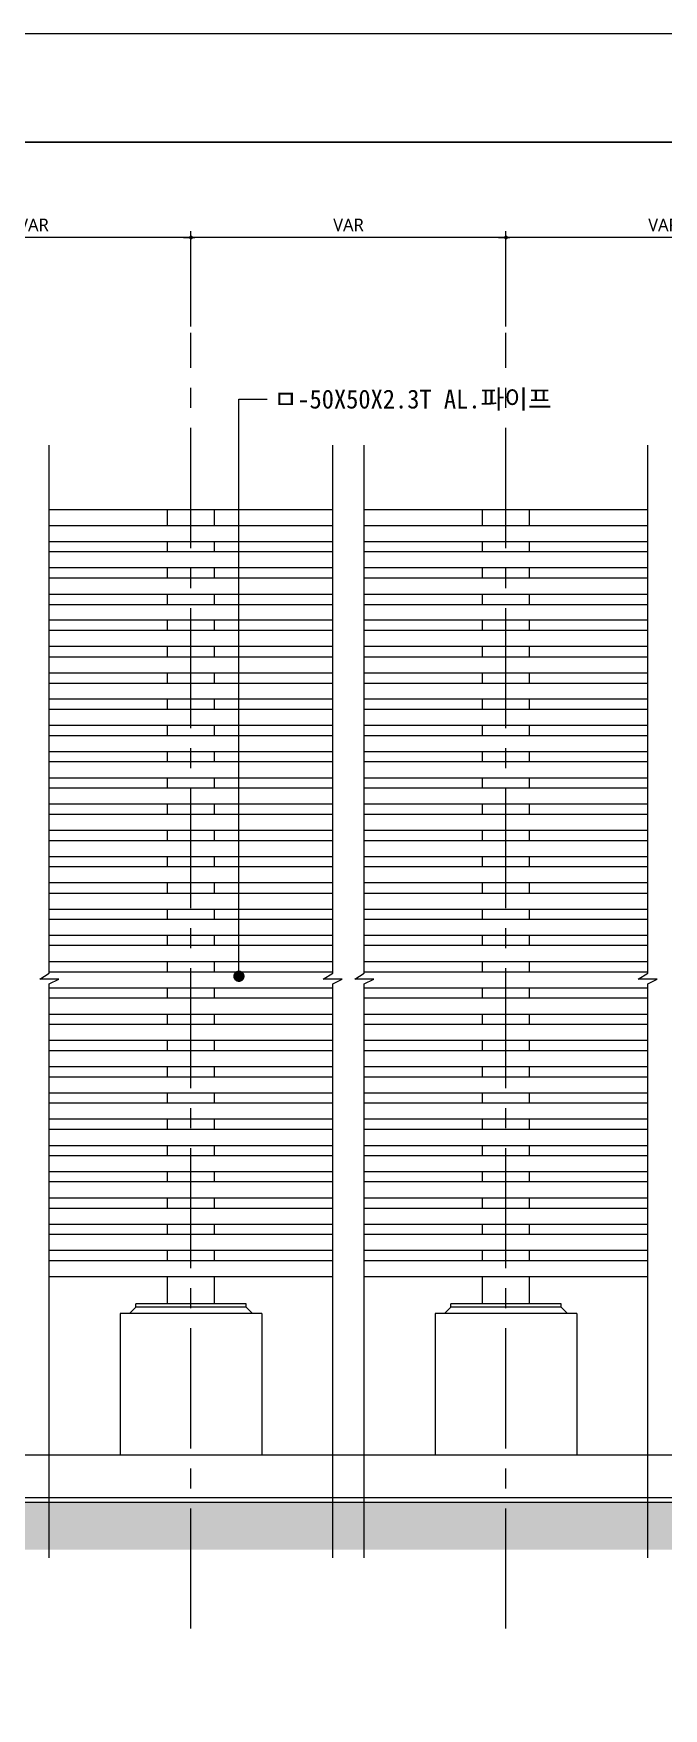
# Model space of a CAD drawing. Header units: inches. Extents: x 361167 to 440483, y 578 to 43803.
# Drawn here: x 429205 to 431205, y 5986 to 11302 of the extents above; entities that cross this region are included whole.
import ezdxf
from ezdxf.enums import TextEntityAlignment as Align

# ---------------------------------------------------------------- set-up
doc = ezdxf.new("R2010")
doc.units = ezdxf.units.IN
doc.header["$MEASUREMENT"] = 0
doc.linetypes.add('CENTER2', pattern=[28.575, 19.05, -3.175, 3.175, -3.175])
doc.linetypes.add('HID', pattern=[2, 1.1, -0.9])
doc.layers.get('0').update_dxf_attribs({"linetype": 'CONTINUOUS'})
for name, color, linetype in [('A-CEN', 1, 'CENTER2'), ('A-CON-HATCH', 253, 'CONTINUOUS'), ('AA-MARK', 7, 'CONTINUOUS'), ('CON', 2, 'CONTINUOUS'), ('dim', 7, 'CONTINUOUS'), ('T', 3, 'CONTINUOUS'), ('루버', 4, 'CONTINUOUS'), ('방수', 5, 'HID'), ('휀스 상세도_100611$0$0-elev', 4, 'CONTINUOUS')]:
    doc.layers.add(name, color=color, linetype=linetype)
doc.layers.add('A-DIMS', color=7, linetype='CONTINUOUS', lineweight=25)
doc.styles.add('HY울릉도L', font='H2GTRE.TTF')
doc.styles.get("Standard").update_dxf_attribs({"font": ''})
doc.styles.add('맑은고딕', font='malgun.ttf')
doc.styles.get('Standard').set_extended_font_data('DotumChe')
doc.dimstyles.new('CDIM', dxfattribs={"dimtxt": 2, "dimasz": 0.6, "dimexe": 1, "dimexo": 1, "dimgap": 1, "dimtad": 1, "dimdec": 0, "dimrnd": 0.5, "dimzin": 0, "dimdsep": 32, "dimlunit": 6, "dimtxsty": 'HY울릉도L', "dimblk1": '_CIDOT', "dimblk2": '_CIDOT', "dimsah": 1, "dimcen": 4.5, "dimclrd": 2, "dimclre": 2, "dimclrt": 7, "dimadec": 0, "dimazin": 0, "dimtfac": 1, "dimtdec": 0, "dimtix": 1, "dimtmove": 2, "dimatfit": 1, "dimldrblk": '_CIDOT', "dimfxl": 1, "dimtolj": 1, "dimtzin": 0, "dimlwd": -1, "dimarcsym": 0})
doc.dimstyles.new('두성금속-6', dxfattribs={"dimscale": 6, "dimtxt": 3, "dimasz": 1.5, "dimexe": 0, "dimexo": 3, "dimgap": 0.9, "dimtad": 1, "dimdec": 0, "dimrnd": 0.25, "dimzin": 0, "dimdsep": 46, "dimlunit": 6, "dimtxsty": 'Standard', "dimblk": 'DOT', "dimcen": 3, "dimdle": 2, "dimclrt": 4, "dimadec": 0, "dimazin": 0, "dimtfac": 1, "dimtdec": 0, "dimtix": 1, "dimtmove": 2, "dimatfit": 0, "dimldrblk": 'DOT', "dimfxl": 1, "dimtolj": 1, "dimtzin": 0, "dimarcsym": 0})

# ---------------------------------------------------------------- blocks, each defined once
blk = doc.blocks.new('_CIDOT')
at = {"color": 0, "linetype": 'ByBlock'}
blk.add_line((2, 0), (-1, 0), dxfattribs=at)
at = {"color": 0, "linetype": 'ByBlock', "const_width": 0.5}
blk.add_lwpolyline([(-0.25, 0, 1), (0.25, 0, 1)], format="xyb", close=True, dxfattribs=at)
blk = doc.blocks.new('*D87')
at = {"layer": 'A-DIMS', "lineweight": -2, "transparency": 16777216}
for p, q in [((428704.7, 10372.3, 0), (428704.7, 10674.5, 0)), ((429704.7, 10372.3, 0), (429704.7, 10674.5, 0))]:
    blk.add_line(p, q, dxfattribs=at)
at = {"layer": 'A-DIMS', "transparency": 16777216}
blk.add_line((429692.7, 10654.5, 0), (428716.7, 10654.5, 0), dxfattribs=at)
at = {"layer": 'A-DIMS', "transparency": 16777216, "xscale": 12, "yscale": 12, "zscale": 12, "rotation": 180}
blk.add_blockref('_CIDOT', (428704.7, 10654.5, 0), dxfattribs=at)
at = {"layer": 'A-DIMS', "transparency": 16777216, "xscale": 12, "yscale": 12, "zscale": 12}
blk.add_blockref('_CIDOT', (429704.7, 10654.5, 0), dxfattribs=at)
at = {"layer": 'A-DIMS', "color": 3, "transparency": 16777216, "insert": (429204.7, 10694.5, 0), "char_height": 40, "attachment_point": 5, "style": '맑은고딕'}
blk.add_mtext('\\A1;VAR', dxfattribs=at)
blk = doc.blocks.new('*D88')
at = {"layer": 'A-DIMS', "lineweight": -2, "transparency": 16777216}
for p, q in [((429704.7, 10372.3, 0), (429704.7, 10674.5, 0)), ((430704.7, 10372.3, 0), (430704.7, 10674.5, 0))]:
    blk.add_line(p, q, dxfattribs=at)
at = {"layer": 'A-DIMS', "transparency": 16777216}
blk.add_line((430692.7, 10654.5, 0), (429716.7, 10654.5, 0), dxfattribs=at)
at = {"layer": 'A-DIMS', "transparency": 16777216, "xscale": 12, "yscale": 12, "zscale": 12, "rotation": 180}
blk.add_blockref('_CIDOT', (429704.7, 10654.5, 0), dxfattribs=at)
at = {"layer": 'A-DIMS', "transparency": 16777216, "xscale": 12, "yscale": 12, "zscale": 12}
blk.add_blockref('_CIDOT', (430704.7, 10654.5, 0), dxfattribs=at)
at = {"layer": 'A-DIMS', "color": 3, "transparency": 16777216, "insert": (430204.7, 10694.5, 0), "char_height": 40, "attachment_point": 5, "style": '맑은고딕'}
blk.add_mtext('\\A1;VAR', dxfattribs=at)
blk = doc.blocks.new('*D89')
at = {"layer": 'A-DIMS', "lineweight": -2, "transparency": 16777216}
for p, q in [((430704.7, 10372.3, 0), (430704.7, 10674.5, 0)), ((431704.7, 10372.3, 0), (431704.7, 10674.5, 0))]:
    blk.add_line(p, q, dxfattribs=at)
at = {"layer": 'A-DIMS', "transparency": 16777216}
blk.add_line((431692.7, 10654.5, 0), (430716.7, 10654.5, 0), dxfattribs=at)
at = {"layer": 'A-DIMS', "transparency": 16777216, "xscale": 12, "yscale": 12, "zscale": 12, "rotation": 180}
blk.add_blockref('_CIDOT', (430704.7, 10654.5, 0), dxfattribs=at)
at = {"layer": 'A-DIMS', "transparency": 16777216, "xscale": 12, "yscale": 12, "zscale": 12}
blk.add_blockref('_CIDOT', (431704.7, 10654.5, 0), dxfattribs=at)
at = {"layer": 'A-DIMS', "color": 3, "transparency": 16777216, "insert": (431204.7, 10694.5, 0), "char_height": 40, "attachment_point": 5, "style": '맑은고딕'}
blk.add_mtext('\\A1;VAR', dxfattribs=at)
blk = doc.blocks.new('_Dot')
at = {"color": 0, "linetype": 'ByBlock', "lineweight": -2}
blk.add_line((-0.5, 0), (-1, 0), dxfattribs=at)
at = {"color": 0, "linetype": 'ByBlock', "lineweight": -2, "const_width": 0.5}
blk.add_lwpolyline([(-0.25, 0, 1), (0.25, 0, 1)], format="xyb", close=True, dxfattribs=at)

msp = doc.modelspace()

# ---------------------------------------------------------------- hatches: boundary and pattern name
at = {"layer": 'A-CON-HATCH'}
h = msp.add_hatch(color=253, dxfattribs=at)
h.dxf.hatch_style = 1
h.paths.add_polyline_path([(434749.6, 6490), (434749.6, 6640), (425659.8, 6640), (425659.8, 6490)])

# ---------------------------------------------------------------- linework, layer by layer
at = {"color": 7}
for p, q in [((434670.4, 10957.6), (424582.9, 10957.6)), ((424582.9, 10957.6), (438957.9, 10957.6))]:
    msp.add_line(p, q, dxfattribs=at)
for p, q in [((429929.7, 7240), (429479.7, 7240)), ((429479.7, 7240), (429479.7, 6790)), ((429929.7, 7240), (429929.7, 6790)), ((430929.7, 7240), (430479.7, 7240)), ((430479.7, 7240), (430479.7, 6790)), ((430929.7, 7240), (430929.7, 6790))]:
    msp.add_line(p, q)
msp.add_lwpolyline([(438957.9, 578), (424582.9, 578), (424582.9, 11302), (438957.9, 11302)], close=True, dxfattribs=at)
at = {"elevation": 0}
msp.add_lwpolyline([(434749.6, 6790), (430204.7, 6790), (425659.8, 6790)], dxfattribs=at)
at = {"layer": 'A-CEN', "ltscale": 20}
for p, q in [((429704.7, 6240), (429704.7, 10352.3)), ((430704.7, 6240), (430704.7, 10352.3))]:
    msp.add_line(p, q, dxfattribs=at)
at = {"layer": 'AA-MARK', "elevation": 0}
for points in [[(429254.7, 6464.5), (429254.7, 8285.5), (429284.7, 8300.5), (429224.7, 8300.5), (429254.7, 8320), (429254.7, 9995.9)], [(430154.7, 6464.5), (430154.7, 8285.5), (430184.7, 8300.5), (430124.7, 8300.5), (430154.7, 8320), (430154.7, 9995.9)], [(430254.7, 6464.5), (430254.7, 8285.5), (430284.7, 8300.5), (430224.7, 8300.5), (430254.7, 8320), (430254.7, 9995.9)], [(431154.7, 6464.5), (431154.7, 8285.5), (431184.7, 8300.5), (431124.7, 8300.5), (431154.7, 8320), (431154.7, 9995.9)]]:
    msp.add_lwpolyline(points, dxfattribs=at)
at = {"layer": 'CON', "elevation": 0}
msp.add_lwpolyline([(434749.6, 6640), (430204.7, 6640), (425659.8, 6640)], dxfattribs=at)
at = {"layer": '루버'}
for p, q in [((429629.7, 9739, 0), (429629.7, 9790, 0)), ((429779.7, 9740, 0), (429779.7, 9790, 0)), ((430629.7, 9739, 0), (430629.7, 9790, 0)), ((430779.7, 9740, 0), (430779.7, 9790, 0)), ((429629.7, 9656, 0), (429629.7, 9689, 0)), ((429779.7, 9656, 0), (429779.7, 9689, 0)), ((430629.7, 9656, 0), (430629.7, 9689, 0)), ((430779.7, 9656, 0), (430779.7, 9689, 0)), ((429629.7, 9573, 0), (429629.7, 9606, 0)), ((429779.7, 9573, 0), (429779.7, 9606, 0)), ((430629.7, 9573, 0), (430629.7, 9606, 0)), ((430779.7, 9573, 0), (430779.7, 9606, 0)), ((429629.7, 9490, 0), (429629.7, 9523, 0)), ((429779.7, 9490, 0), (429779.7, 9523, 0)), ((430629.7, 9490, 0), (430629.7, 9523, 0)), ((430779.7, 9490, 0), (430779.7, 9523, 0)), ((429629.7, 9407), (429629.7, 9440)), ((429779.7, 9407), (429779.7, 9440)), ((430629.7, 9407), (430629.7, 9440)), ((430779.7, 9407), (430779.7, 9440)), ((429629.7, 9323), (429629.7, 9357)), ((429779.7, 9323), (429779.7, 9357)), ((430629.7, 9323), (430629.7, 9357)), ((430779.7, 9323), (430779.7, 9357)), ((429629.7, 9240), (429629.7, 9273)), ((429779.7, 9240), (429779.7, 9273)), ((430629.7, 9240), (430629.7, 9273)), ((430779.7, 9240), (430779.7, 9273)), ((429629.7, 9157), (429629.7, 9190)), ((429779.7, 9157), (429779.7, 9190)), ((430629.7, 9157), (430629.7, 9190)), ((430779.7, 9157), (430779.7, 9190)), ((429629.7, 9073), (429629.7, 9107)), ((429779.7, 9073), (429779.7, 9107)), ((430629.7, 9073), (430629.7, 9107)), ((430779.7, 9073), (430779.7, 9107)), ((429629.7, 8990), (429629.7, 9023)), ((429779.7, 8990), (429779.7, 9023)), ((430629.7, 8990), (430629.7, 9023)), ((430779.7, 8990), (430779.7, 9023)), ((429629.7, 8907), (429629.7, 8940)), ((429779.7, 8907), (429779.7, 8940)), ((430629.7, 8907), (430629.7, 8940)), ((430779.7, 8907), (430779.7, 8940)), ((429629.7, 8823), (429629.7, 8857)), ((429779.7, 8823), (429779.7, 8857)), ((430629.7, 8823), (430629.7, 8857)), ((430779.7, 8823), (430779.7, 8857)), ((429629.7, 8740), (429629.7, 8773)), ((429779.7, 8740), (429779.7, 8773)), ((430629.7, 8740), (430629.7, 8773)), ((430779.7, 8740), (430779.7, 8773)), ((429629.7, 8657), (429629.7, 8690)), ((429779.7, 8657), (429779.7, 8690)), ((430629.7, 8657), (430629.7, 8690)), ((430779.7, 8657), (430779.7, 8690)), ((429629.7, 8573), (429629.7, 8607)), ((429779.7, 8573), (429779.7, 8607)), ((430629.7, 8573), (430629.7, 8607)), ((430779.7, 8573), (430779.7, 8607)), ((429629.7, 8490), (429629.7, 8523)), ((429779.7, 8490), (429779.7, 8523)), ((430629.7, 8490), (430629.7, 8523)), ((430779.7, 8490), (430779.7, 8523)), ((429629.7, 8407), (429629.7, 8440)), ((429779.7, 8407), (429779.7, 8440)), ((430629.7, 8407), (430629.7, 8440)), ((430779.7, 8407), (430779.7, 8440)), ((429629.7, 8323), (429629.7, 8357)), ((429779.7, 8323), (429779.7, 8357)), ((430629.7, 8323), (430629.7, 8357)), ((430779.7, 8323), (430779.7, 8357)), ((429629.7, 8240), (429629.7, 8273)), ((429779.7, 8240), (429779.7, 8273)), ((430629.7, 8240), (430629.7, 8273)), ((430779.7, 8240), (430779.7, 8273)), ((429629.7, 8157), (429629.7, 8190)), ((429779.7, 8157), (429779.7, 8190)), ((430629.7, 8157), (430629.7, 8190)), ((430779.7, 8157), (430779.7, 8190)), ((429629.7, 8073), (429629.7, 8107)), ((429779.7, 8073), (429779.7, 8107)), ((430629.7, 8073), (430629.7, 8107)), ((430779.7, 8073), (430779.7, 8107)), ((429629.7, 7990), (429629.7, 8023)), ((429779.7, 7990), (429779.7, 8023)), ((430629.7, 7990), (430629.7, 8023)), ((430779.7, 7990), (430779.7, 8023)), ((429629.7, 7907), (429629.7, 7940)), ((429779.7, 7907), (429779.7, 7940)), ((430629.7, 7907), (430629.7, 7940)), ((430779.7, 7907), (430779.7, 7940)), ((429629.7, 7823), (429629.7, 7857)), ((429779.7, 7823), (429779.7, 7857)), ((430629.7, 7823), (430629.7, 7857)), ((430779.7, 7823), (430779.7, 7857)), ((429629.7, 7740), (429629.7, 7773)), ((429779.7, 7740), (429779.7, 7773)), ((430629.7, 7740), (430629.7, 7773)), ((430779.7, 7740), (430779.7, 7773)), ((429629.7, 7657), (429629.7, 7690)), ((429779.7, 7657), (429779.7, 7690)), ((430629.7, 7657), (430629.7, 7690)), ((430779.7, 7657), (430779.7, 7690)), ((429629.7, 7573), (429629.7, 7607)), ((429779.7, 7573), (429779.7, 7607)), ((430629.7, 7573), (430629.7, 7607)), ((430779.7, 7573), (430779.7, 7607)), ((429629.7, 7490), (429629.7, 7523)), ((429779.7, 7490), (429779.7, 7523)), ((430629.7, 7490), (430629.7, 7523)), ((430779.7, 7490), (430779.7, 7523)), ((429629.7, 7407), (429629.7, 7440)), ((429779.7, 7407), (429779.7, 7440)), ((430629.7, 7407), (430629.7, 7440)), ((430779.7, 7407), (430779.7, 7440)), ((429629.7, 7270), (429629.7, 7357)), ((429779.7, 7270), (429779.7, 7357)), ((430629.7, 7270), (430629.7, 7357)), ((430779.7, 7270), (430779.7, 7357))]:
    msp.add_line(p, q, dxfattribs=at)
at = {"layer": '루버', "elevation": 0}
for points in [[(430154.7, 9790), (429254.7, 9790)], [(431154.7, 9790), (430254.7, 9790)]]:
    msp.add_lwpolyline(points, dxfattribs=at)
at = {"layer": '루버', "color": 5, "elevation": 0}
for points in [[(429254.7, 9740), (430154.7, 9740)], [(430254.7, 9740), (431154.7, 9740)], [(429254.7, 9690), (430154.7, 9690)], [(430254.7, 9690), (431154.7, 9690)], [(429254.7, 9490), (430154.7, 9490)], [(430254.7, 9490), (431154.7, 9490)], [(430154.7, 9440), (429254.7, 9440)], [(431154.7, 9440), (430254.7, 9440)], [(429254.7, 9240), (430154.7, 9240)], [(430254.7, 9240), (431154.7, 9240)], [(429254.7, 9190), (430154.7, 9190)], [(430254.7, 9190), (431154.7, 9190)], [(430154.7, 8990), (429254.7, 8990)], [(431154.7, 8990), (430254.7, 8990)], [(429254.7, 8940), (430154.7, 8940)], [(430254.7, 8940), (431154.7, 8940)], [(430154.7, 8740), (429254.7, 8740)], [(431154.7, 8740), (430254.7, 8740)], [(429254.7, 8690), (430154.7, 8690)], [(430254.7, 8690), (431154.7, 8690)], [(430154.7, 8490), (429254.7, 8490)], [(431154.7, 8490), (430254.7, 8490)], [(429254.7, 8440), (430154.7, 8440)], [(430254.7, 8440), (431154.7, 8440)], [(430154.7, 8240), (429254.7, 8240)], [(429254.7, 8190), (430154.7, 8190)], [(431154.7, 8240), (430254.7, 8240)], [(430254.7, 8190), (431154.7, 8190)], [(430154.7, 7990), (429254.7, 7990)], [(431154.7, 7990), (430254.7, 7990)], [(429254.7, 7940), (430154.7, 7940)], [(430254.7, 7940), (431154.7, 7940)], [(430154.7, 7740), (429254.7, 7740)], [(431154.7, 7740), (430254.7, 7740)], [(429254.7, 7690), (430154.7, 7690)], [(430254.7, 7690), (431154.7, 7690)], [(430154.7, 7490), (429254.7, 7490)], [(431154.7, 7490), (430254.7, 7490)], [(429254.7, 7440), (430154.7, 7440)], [(430254.7, 7440), (431154.7, 7440)]]:
    msp.add_lwpolyline(points, dxfattribs=at)
at = {"layer": '루버', "color": 8, "elevation": 0}
for points in [[(430154.7, 9657), (429254.7, 9657)], [(431154.7, 9657), (430254.7, 9657)], [(429254.7, 9607), (430154.7, 9607)], [(430154.7, 9573), (429254.7, 9573)], [(430254.7, 9607), (431154.7, 9607)], [(431154.7, 9573), (430254.7, 9573)], [(429254.7, 9523), (430154.7, 9523)], [(430254.7, 9523), (431154.7, 9523)], [(430154.7, 9407), (429254.7, 9407)], [(429254.7, 9357), (430154.7, 9357)], [(431154.7, 9407), (430254.7, 9407)], [(430254.7, 9357), (431154.7, 9357)], [(430154.7, 9323), (429254.7, 9323)], [(431154.7, 9323), (430254.7, 9323)], [(429254.7, 9273), (430154.7, 9273)], [(430254.7, 9273), (431154.7, 9273)], [(430154.7, 9157), (429254.7, 9157)], [(431154.7, 9157), (430254.7, 9157)], [(429254.7, 9107), (430154.7, 9107)], [(430254.7, 9107), (431154.7, 9107)], [(430154.7, 9073), (429254.7, 9073)], [(431154.7, 9073), (430254.7, 9073)], [(429254.7, 9023), (430154.7, 9023)], [(430254.7, 9023), (431154.7, 9023)], [(430154.7, 8907), (429254.7, 8907)], [(431154.7, 8907), (430254.7, 8907)], [(429254.7, 8857), (430154.7, 8857)], [(430254.7, 8857), (431154.7, 8857)], [(430154.7, 8823), (429254.7, 8823)], [(429254.7, 8773), (430154.7, 8773)], [(431154.7, 8823), (430254.7, 8823)], [(430254.7, 8773), (431154.7, 8773)], [(430154.7, 8657), (429254.7, 8657)], [(431154.7, 8657), (430254.7, 8657)], [(429254.7, 8607), (430154.7, 8607)], [(430154.7, 8573), (429254.7, 8573)], [(430254.7, 8607), (431154.7, 8607)], [(431154.7, 8573), (430254.7, 8573)], [(429254.7, 8523), (430154.7, 8523)], [(430254.7, 8523), (431154.7, 8523)], [(430154.7, 8407), (429254.7, 8407)], [(431154.7, 8407), (430254.7, 8407)], [(429254.7, 8357), (430154.7, 8357)], [(430254.7, 8357), (431154.7, 8357)], [(430154.7, 8323), (429254.7, 8323)], [(431154.7, 8323), (430254.7, 8323)], [(429254.7, 8273), (430154.7, 8273)], [(430254.7, 8273), (431154.7, 8273)], [(430154.7, 8157), (429254.7, 8157)], [(431154.7, 8157), (430254.7, 8157)], [(429254.7, 8107), (430154.7, 8107)], [(430254.7, 8107), (431154.7, 8107)], [(430154.7, 8073), (429254.7, 8073)], [(431154.7, 8073), (430254.7, 8073)], [(429254.7, 8023), (430154.7, 8023)], [(430254.7, 8023), (431154.7, 8023)], [(430154.7, 7907), (429254.7, 7907)], [(431154.7, 7907), (430254.7, 7907)], [(429254.7, 7857), (430154.7, 7857)], [(430154.7, 7823), (429254.7, 7823)], [(430254.7, 7857), (431154.7, 7857)], [(431154.7, 7823), (430254.7, 7823)], [(429254.7, 7773), (430154.7, 7773)], [(430254.7, 7773), (431154.7, 7773)], [(430154.7, 7657), (429254.7, 7657)], [(431154.7, 7657), (430254.7, 7657)], [(429254.7, 7607), (430154.7, 7607)], [(430254.7, 7607), (431154.7, 7607)], [(430154.7, 7573), (429254.7, 7573)], [(431154.7, 7573), (430254.7, 7573)], [(429254.7, 7523), (430154.7, 7523)], [(430254.7, 7523), (431154.7, 7523)], [(430154.7, 7407), (429254.7, 7407)], [(431154.7, 7407), (430254.7, 7407)], [(429254.7, 7357), (430154.7, 7357)], [(430254.7, 7357), (431154.7, 7357)]]:
    msp.add_lwpolyline(points, dxfattribs=at)
at = {"layer": '방수', "elevation": 0}
msp.add_lwpolyline([(425659.8, 6655), (430204.7, 6655), (434749.6, 6655)], dxfattribs=at)
at = {"layer": '휀스 상세도_100611$0$0-elev', "color": 6, "ltscale": 2}
for p, q in [((429529.7, 7260), (429509.7, 7240)), ((429879.7, 7270), (429529.7, 7270)), ((429529.7, 7260), (429529.7, 7270)), ((429879.7, 7260), (429529.7, 7260)), ((429879.7, 7260), (429879.7, 7270)), ((429879.7, 7260), (429899.7, 7240)), ((430529.7, 7260), (430509.7, 7240)), ((430879.7, 7270), (430529.7, 7270)), ((430529.7, 7260), (430529.7, 7270)), ((430879.7, 7260), (430529.7, 7260)), ((430879.7, 7260), (430879.7, 7270)), ((430879.7, 7260), (430899.7, 7240))]:
    msp.add_line(p, q, dxfattribs=at)

# ---------------------------------------------------------------- texts
at = {"layer": 'T'}
msp.add_text('ㅁ-50X50X2.3T AL.파이프', height=60, dxfattribs=at).set_placement((429966.9, 10141.7, 0), align=Align.MIDDLE_LEFT)

# ---------------------------------------------------------------- dimensions: what is measured, and where the dimension line sits
at = {"layer": 'A-DIMS'}
for base, p1, p2, picture, middle in [((428704.7, 10654.5, 0), (429704.7, 10352.3, 0), (428704.7, 10352.3), '*D87', (429204.7, 10694.5, 0)), ((429704.7, 10654.5, 0), (430704.7, 10352.3, 0), (429704.7, 10352.3), '*D88', (430204.7, 10694.5, 0)), ((430704.7, 10654.5, 0), (431704.7, 10352.3, 0), (430704.7, 10352.3), '*D89', (431204.7, 10694.5, 0))]:
    dim = msp.add_linear_dim(base=base, p1=p1, p2=p2, angle=180, text='VAR', dimstyle='CDIM', override={"dimscale": 20, "dimtxsty": '맑은고딕', "dimclrd": 256, "dimclre": 256, "dimclrt": 3}, dxfattribs=at)
    dim.commit()
    dim.dimension.update_dxf_attribs({"geometry": picture, "text_midpoint": middle})

# ---------------------------------------------------------------- leaders
at = {"layer": 'dim'}
msp.add_leader([(429856.9, 8309.8, 0), (429856.9, 10141.7, 0), (429946.9, 10141.7, 0)], dimstyle='두성금속-6', override={"dimscale": 12, "dimasz": 3, "dimtad": 0}, dxfattribs=at)

doc.saveas('drawing.dxf')
